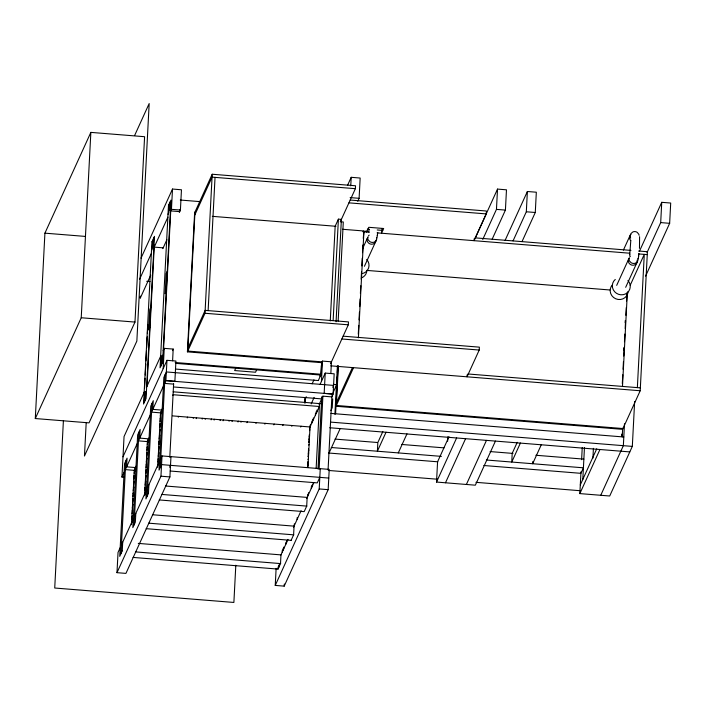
<?xml version="1.0" encoding="UTF-8"?>
<svg xmlns="http://www.w3.org/2000/svg" width="706" height="706" viewBox="0 0 706 706"><rect width="100%" height="100%" fill="white"/><g stroke="black" fill="none" stroke-linecap="round" stroke-linejoin="round"><path stroke-width="1.06" d="M630.811 240.296L629.699 255.29L629.805 254.645M35.3 418.543L44.919 233.165L90.853 132.384L144.598 136.708L134.978 322.077L89.044 422.868L35.3 418.543L81.234 317.753L90.853 132.384M63.408 420.599L54.724 588.019L233.88 602.447L235.813 565.224M86.176 423.035L84.464 456.023L136.858 341.06L149.178 103.553L134.599 135.543M170.958 456.65L169.908 476.921L125.942 573.396L116.984 572.672L118.034 552.401L120.188 547.679M123.947 477.238L121.953 477.071L124.053 436.537L144.148 392.448M121 553.61L125.818 460.903M122.253 550.856L122.712 542.146M140.335 296.096L140.22 298.232L150.722 275.181M131.493 524.735L134.343 469.958M135.031 468.758L134.158 473.232M135.393 467.972L135.234 470.867L135.746 467.187M134.096 524.867L138.914 432.16M135.808 513.403L135.349 522.113L132.834 527.629L137.652 434.922L140.167 429.407L139.709 438.117L149.601 438.911M144.271 393.586L144.386 391.406M144.554 388.132L145.065 378.31M145.233 375.036L145.798 364.12M145.965 360.845L146.477 351.023M146.645 347.749L147.21 336.833M147.386 333.559L147.836 324.831M144.262 402.455L144.712 393.771L145.789 391.406L145.339 400.099M152.681 240.261L152.222 248.944L151.508 250.524M153.758 237.896L153.299 246.579L154.023 245.008M147.016 386.147L154.226 247.118L163.183 247.841M144.615 495.638L147.492 440.129M144.968 494.853L145.074 492.92L144.712 493.715M148.136 439.997L147.272 444.471M148.498 439.211L148.348 442.106L148.851 438.426M147.192 496.133L152.011 403.426M148.445 493.37L148.904 484.669M160.765 366.237L161.215 357.554L162.292 355.189L161.842 363.872M169.184 204.034L168.734 212.727L168.019 214.297M170.261 201.678L169.811 210.362L170.525 208.791M163.518 349.929L170.737 210.9L179.695 211.624L179.801 209.514M157.694 467.257L160.536 412.48M163.183 368.629L164.242 348.358L173.199 349.073L172.591 360.81M170.375 211.685L171.452 209.32L172.502 189.049L181.46 189.773L180.409 210.044L179.333 212.409M161.233 411.263L160.368 415.728M161.595 410.477L161.445 413.372L161.948 409.683M162.309 408.898L162.159 411.792L162.671 408.112L160.518 412.834M160.288 467.39L165.107 374.683M116.984 572.672L160.95 476.206L162.001 455.926L329.217 469.393L328.166 489.664L284.2 586.139L275.243 585.415L276.125 568.348M173.605 384.117L164.648 383.393L165.919 380.605L174.876 381.319L175.926 361.048L166.969 360.325L165.901 380.64L333.117 394.098L334.176 373.809L325.219 373.086L320.074 384.382M169.793 457.303L173.632 383.746M321.98 362.69L187.408 351.853L194.627 212.824L212.206 174.241L355.533 185.775L355.383 188.678L340.424 221.499M194.98 212.038L187.77 351.067L322.342 361.896M187.408 351.853L204.996 313.27L212.206 174.241M208.129 310.614L215.039 177.374M133.09 557.422L278.005 569.089L278.12 566.918M278.72 567.518L278.835 565.338M279.249 566.353L279.373 564.165M282.215 552.154L282.312 550.221M282.93 550.574L283.035 548.641M283.653 549.003L283.75 547.071M285.806 544.273L285.904 542.349M284.2 586.139L284.306 584.003M286.521 542.702L286.618 540.77M294.243 525.758L294.34 523.826M297.111 519.457L297.217 517.524M304.745 402.835L304.992 398.202M305.054 403.1L305.274 398.89M307.595 467.434L307.878 461.98M308.16 456.535L308.557 448.901M308.901 442.353L309.299 434.719M309.563 429.68L309.749 426M307.922 467.513L310.022 426.962L172.67 415.905M310.384 426.177L310.481 424.244M307.701 496.23L307.798 494.297M311.814 423.026L311.92 421.094M308.416 494.65L308.522 492.717M312.537 421.456L312.634 419.523M313.252 419.876L313.349 417.952M311.284 488.358L311.39 486.425M311.646 487.564L311.743 485.631M315.405 415.154L315.503 413.222M312.361 485.993L312.467 484.06M316.12 413.584L316.226 411.651M316.844 412.004L316.941 410.071M320.1 376.616L320.215 374.445M320.868 373.995L321.309 365.567M316.164 467.99L319.5 403.594M318.309 380.552L321.177 374.259L321.777 362.672M321.442 381.372L322.492 361.093L331.449 361.816L330.84 373.553M318.009 469.075L321.76 396.719M319.112 469.225L322.898 396.172L331.855 396.878L333.126 394.08L324.169 393.357L325.219 373.086M275.243 585.415L319.209 488.94L320.259 468.669M330.258 320.93L335.173 226.229L338.403 219.142L341.386 219.381L336.074 321.786M333.144 320.445L338.403 219.142M328.069 469.949L331.917 395.801M332.711 398.908L332.261 407.591L330.893 410.601M338.156 321.089L343.301 221.984L340.31 221.746M334.909 414.334L337.406 366.193M333.091 392.624L336.727 384.646L337.115 377.004M337.344 372.636L337.689 366.087M335.571 413.857L338.068 365.708M338.368 366.061L336.321 405.473L622.974 428.551M350.758 185.854L351.2 177.312L360.157 178.036L359.107 198.315L357.748 201.298M330.567 363.775L348.314 324.813L348.473 321.91L205.146 310.375L187.92 348.164M358.286 334.185L358.736 325.378M359.027 319.871L359.425 312.167M359.707 306.66L360.113 298.956M360.395 293.449L360.792 285.736M361.137 279.135L361.543 271.422M361.825 265.915L362.222 258.211M362.513 252.704L362.91 245M363.255 238.39L363.952 230.994L342.454 229.265M358.41 337.803L363.952 230.994M495.435 441.091L475.341 485.19L436.52 482.057L437.579 461.786L448.99 436.732M447.639 441.215L447.869 436.829M467.116 374.886L467.01 376.81L479.215 350.044L479.365 347.149L343.107 336.171M474.176 238.752L474.079 240.675L486.275 213.909L486.425 211.015L350.176 200.045M482.745 239.475L496.459 209.373L497.518 189.093L506.476 189.817L505.417 210.088L492.161 239.193M513.059 240.87L526.323 211.774L527.373 191.502L536.331 192.217L535.28 212.497L522.016 241.593M532.765 461.556L532.651 463.727L541.325 444.683M634.65 401.467L632.32 446.395L609.71 496L579.847 493.6L580.985 471.758M581.612 459.703L582.238 447.648M582.812 479.4L584.462 447.613M592.908 458.203L593.419 448.336M623.725 350.22L623.839 348.023M625.154 322.695L625.269 320.498M622.313 383.57L622.771 374.762M623.054 369.256L623.451 361.551M623.742 356.045L624.192 347.237M624.483 341.73L624.881 334.017M625.163 328.511L625.569 320.806M625.851 315.3L626.257 307.595M626.593 300.985L626.937 294.376M622.498 386.085L627.352 292.487M621.615 436.317L621.73 434.119M622.224 436.935L622.674 428.18M624.492 423.759L623.354 445.68L600.753 495.285M637.359 387.62L644.278 254.381L630.229 285.215M353.547 367.676L335.968 406.259L622.613 429.336L640.201 390.753L647.411 251.724L638.63 251.018M647.067 252.492L660.692 222.593L661.743 202.322L670.7 203.037L669.65 223.317L645.575 276.134M639.477 248.388L639.583 236.678M368.779 231.886L369.053 229.309M377.313 235.619L377.736 232.609M638.551 256.649L638.974 253.639M376.942 237.86L377.419 234.974M638.18 258.89L638.656 256.013M140.997 258.193L172.502 189.049M139.488 279.47L151.358 253.419M153.873 247.903L167.869 217.201M162.83 248.627L166.89 239.713M150.793 307.278L149.716 309.643L148.657 329.923L149.734 327.558M167.296 271.06L166.219 273.425L165.169 293.705L166.245 291.34M194.83 214.933L212.056 177.135L355.383 188.678M146.654 386.932L160.65 356.23M163.165 350.714L164.242 348.358M122.994 456.817L166.969 360.325M172.476 350.653L173.199 349.073M121.953 477.071L124.106 472.349M137.202 443.606L125.35 469.614L134.316 470.337L136.461 465.607L135.958 469.296M150.299 414.872L138.455 440.871L147.413 441.594L149.213 437.641M163.395 386.129L151.552 412.136L160.509 412.851M149.063 440.535L149.425 439.75M134.008 476.126L134.369 475.341L133.858 479.021M147.122 447.366L147.475 446.58L146.972 450.26M160.218 418.632L160.571 417.837L160.068 421.526M172.679 395.501L173.041 394.716L319.35 406.497L309.66 427.757M133.708 481.916L134.069 481.13L133.558 484.819M146.813 453.164L147.175 452.37L146.663 456.058M159.918 424.421L160.271 423.635L159.768 427.315M133.408 487.714L133.769 486.928L133.257 490.608M146.513 458.953L146.874 458.168L146.363 461.848M159.618 430.21L159.971 429.425L159.468 433.113M133.107 493.503L133.469 492.717L132.957 496.397M146.213 464.751L146.574 463.957L146.063 467.646M159.309 436.008L159.671 435.223L159.159 438.903M132.807 499.301L133.169 498.507L132.657 502.195M145.913 470.54L146.274 469.755L145.763 473.435M159.009 441.797L159.371 441.012L158.859 444.701M132.507 505.09L132.869 504.305L132.357 507.985M145.612 476.329L145.974 475.544L145.462 479.233M158.709 447.595L159.071 446.81L158.559 450.49M132.207 510.888L132.569 510.094L132.057 513.783M145.312 482.127L145.674 481.342L145.162 485.022M158.409 453.384L158.771 452.599L158.259 456.279M131.907 516.677L132.269 515.892L131.757 519.572M145.012 487.917L145.374 487.131L144.862 490.811M158.109 459.182L158.471 458.388L157.959 462.077M178.283 417.175L178.636 416.39M131.607 522.466L131.969 521.681M157.809 464.972L158.17 464.186M121.45 544.917L133.284 518.936M134.546 516.183L146.389 490.193M147.642 487.44L159.485 461.459M160.739 458.697L162.001 455.926M122.262 550.839L119.738 556.363L124.556 463.657L127.071 458.15L126.612 466.86L135.578 467.557M148.454 493.353L145.939 498.886L150.749 406.179L153.264 400.673L152.805 409.374L161.771 410.08M187.24 417.899L187.602 417.105M169.661 467.195L170.499 465.36M193.215 418.376L193.568 417.59M196.197 418.614L196.559 417.828M202.172 419.099L202.525 418.314M205.155 419.338L205.517 418.552M211.129 419.823L211.482 419.029M235.716 368.197L234.639 370.553L255.546 372.238L256.622 369.873M214.112 420.061L214.474 419.276M220.087 420.538L220.44 419.752M223.07 420.785L223.431 419.991M229.044 421.261L229.397 420.476M232.027 421.5L232.389 420.714M238.001 421.985L238.363 421.2M347.546 185.343L351.2 177.312M240.984 422.223L241.346 421.438M246.959 422.7L247.321 421.914M255.916 423.423L256.278 422.638M264.874 424.147L265.235 423.362M273.831 424.871L274.193 424.077M366.582 232.027L368.735 227.297L383.667 228.506L381.514 233.227L381.664 230.332L382.52 228.444M362.725 248.371L367.27 238.399M282.788 425.586L283.15 424.8M364.437 266.277L375.804 241.346M291.746 426.309L292.107 425.524M304.913 399.675L306.263 396.71M312.131 383.826L313.941 379.863M321.415 363.458L322.492 361.093M300.703 427.033L301.065 426.248M311.17 403.92L314.135 397.407M319.147 404.388L322.898 396.154M309.51 430.651L309.872 429.866M309.21 436.44L309.572 435.655M332.729 387.259L333.567 385.414L166.351 371.947L163.854 377.445L159.035 470.143L161.55 464.619L328.767 478.077M309.06 439.335L309.422 438.55M308.91 442.238L309.272 441.444M308.76 445.133L309.122 444.348M308.46 450.922L308.822 450.137M308.31 453.817L308.672 453.031M308.16 456.72L308.522 455.926M308.01 459.615L308.372 458.829M307.86 462.509L308.222 461.724M307.71 465.404L308.072 464.619M336.471 402.579L352.338 367.764M288.013 539.419L280.962 554.907L280.511 563.6L277.996 569.107M293.528 527.329L293.881 526.544M301.109 510.685L294.058 526.164L293.608 534.857L291.093 540.364M306.625 498.586L306.986 497.801M313.773 482.913L307.154 497.43L306.704 506.114L304.189 511.629L159.282 499.945M328.749 453.64L340.168 428.586M319.8 477.38L317.285 482.886L170.19 471.026M382.855 431.516L377.834 442.538L377.383 451.222L386.058 432.187M475.712 236.925L497.518 189.093M398.281 452.908L406.965 433.863M505.117 240.331L527.373 191.502M436.52 482.057L456.614 437.967M445.477 482.78L465.581 438.691M466.384 484.466L486.478 440.367M517.224 442.327L512.203 453.358L511.753 462.042L520.428 443.006M623.389 250.118L629.708 236.263M616.691 285.365L628.508 259.437M639.336 251.486L661.743 202.322M625.675 287.316L637.041 262.376M580.297 484.907L596.738 448.831M579.847 493.6L599.941 449.51M368.435 235.928L369.167 235.133M629.673 256.966L630.405 256.172M350.15 197.592L359.107 198.315M496.459 209.373L505.417 210.088M526.323 211.774L535.28 212.497M660.692 222.593L669.65 223.317M348.923 202.851L486.275 213.909M180.295 200.036L200.054 201.625M171.452 209.32L180.409 210.044M212.338 216.336L335.968 226.291M367.349 229.176L369.547 229.353M377.233 229.971L382.723 230.412M474.979 237.843L630.935 250.401M365.452 231.118L366.943 231.233M362.805 231.718L369.397 232.248M377.083 232.865L629.69 253.207M638.48 253.913L647.261 254.619M44.919 233.165L85.505 236.431M366.467 270.38L609.869 289.981M146.716 281.306L150.016 281.57M204.996 313.27L348.314 324.813M81.234 317.753L134.978 322.077M341.863 338.986L479.215 350.044M467.919 373.977L640.351 387.859M330.761 365.84L640.201 390.753M175.167 362.505L321.177 374.259M175.873 363.369L321.036 375.062M175.679 369.07L318.477 380.569M333.426 384.382L336.727 384.646M173.447 386.959L321.645 398.89M173.191 391.812L321.495 403.753M330.999 413.416L623.813 436.988M330.549 422.1L632.32 446.395M329.711 427.748L629.805 451.911M334.988 439.088L377.525 442.512M401.511 444.445L444.048 447.869M490.079 451.575L512.98 453.42M535.88 455.264L583.862 459.121M331.273 447.516L441.409 456.376M486.355 460.003L583.412 467.813L580.906 473.329L483.848 465.51M328.758 453.023L437.808 461.803M328.899 470.487L437.552 479.233M475.959 482.33L580.226 490.723M160.95 476.206L169.908 476.921M319.209 488.94L328.166 489.664M165.557 486.01L307.331 497.421M161.806 494.429L306.881 506.114M152.461 514.745L294.234 526.164M148.71 523.172L293.775 534.848M146.186 528.679L291.101 540.346M138.261 543.399L281.129 554.898M135.614 551.907L280.679 563.591M637.156 260.126A4.518 4.324 24.5 0 1 631.967 265.165A4.518 4.324 24.5 0 1 629.011 258.422M637.845 258.617A4.677 4.157 15.9 0 1 637.306 261.697L635.629 263.073A4.448 3.945 15.9 0 1 631.146 262.711L629.549 261.079A4.677 4.157 15.9 0 1 629.196 257.919M639.106 235.319A4.677 4.642 57 0 0 638.736 234.18L637.218 232.371A4.448 4.412 57 0 0 632.744 232.018L630.979 233.554A4.677 4.642 57 0 0 630.652 238.134M630.652 240.552A4.518 4.324 24.5 0 1 630.97 234.41M628.093 291.552A9.037 8.649 24.5 0 1 615.65 298.744A9.037 8.649 24.5 0 1 612.57 284.686M627.943 280.467A9.037 8.649 24.5 0 1 627.307 292.761A9.037 8.649 24.5 0 1 614.635 291.737A9.037 8.649 24.5 0 1 615.27 279.452M376.016 240.234A4.518 4.324 24.5 0 1 370.156 243.976A4.518 4.324 24.5 0 1 367.773 237.384M376.607 237.587A4.677 4.157 15.9 0 1 376.069 240.667L374.392 242.034A4.448 3.945 15.9 0 1 369.909 241.681L368.311 240.04A4.677 4.157 15.9 0 1 367.958 236.889M366.855 270.513A9.037 8.649 24.5 0 1 361.993 277.679M366.705 259.437A9.037 8.649 24.5 0 1 361.94 273.646M151.958 241.831L143.547 404.035L146.054 398.519L154.473 236.316L151.958 241.831M168.469 205.614L160.05 367.817L162.565 362.302L170.976 200.098L168.469 205.614"/></g></svg>
